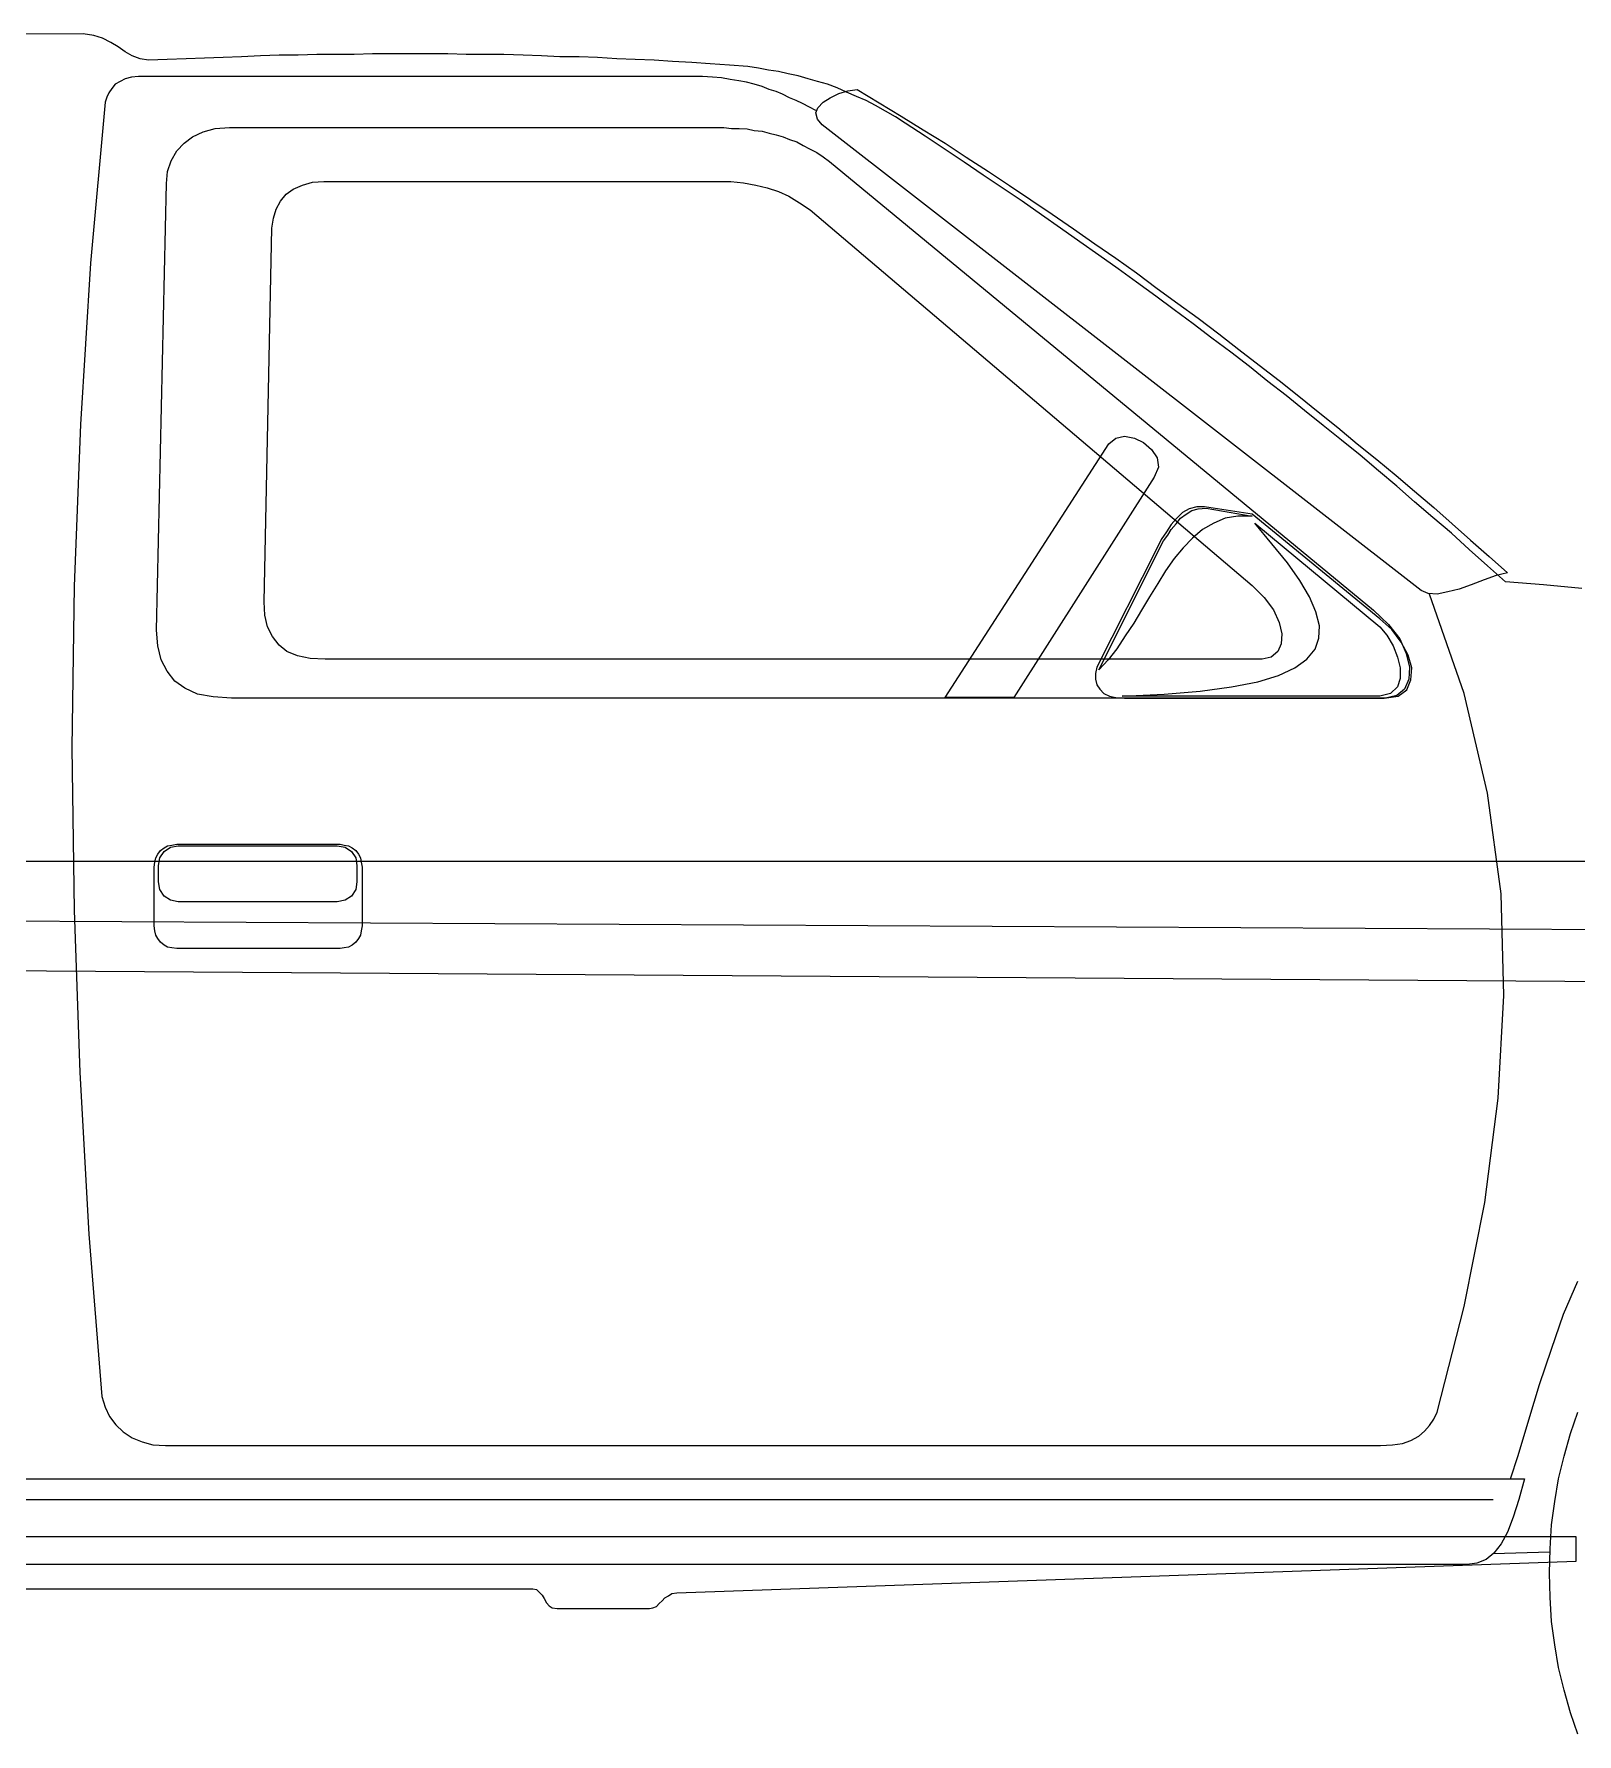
# Model space of a CAD drawing. Extents: x 81.2 to 102.2, y 189 to 198.5.
# Drawn here: x 99.991 to 101.178, y 194.397 to 195.705 of the extents above; entities that cross this region are included whole.
import ezdxf

# ---------------------------------------------------------------- set-up
doc = ezdxf.new("R2010")
doc.units = 0
doc.layers.get('0').update_dxf_attribs({"linetype": 'CONTINUOUS'})

msp = doc.modelspace()

# ---------------------------------------------------------------- linework, layer by layer
for p, q in [((100.0292, 195.7047), (98.7737, 195.7036)), ((100.0374, 195.7036), (100.0292, 195.7047)), ((100.044, 195.7014), (100.0374, 195.7036)), ((100.0505, 195.6981), (100.044, 195.7014)), ((100.056, 195.6948), (100.0505, 195.6981)), ((100.0614, 195.691), (100.056, 195.6948)), ((100.0669, 195.6878), (100.0614, 195.691)), ((100.0729, 195.6856), (100.0669, 195.6878)), ((100.0794, 195.6845), (100.0729, 195.6856)), ((100.0936, 195.685), (100.0794, 195.6845)), ((100.1083, 195.6856), (100.0936, 195.685)), ((100.1225, 195.6861), (100.1083, 195.6856)), ((100.1367, 195.6867), (100.1225, 195.6861)), ((100.1508, 195.6872), (100.1367, 195.6867)), ((100.1656, 195.6878), (100.1508, 195.6872)), ((100.1798, 195.6883), (100.1656, 195.6878)), ((100.1945, 195.6883), (100.1798, 195.6883)), ((100.2087, 195.6889), (100.1945, 195.6883)), ((100.2228, 195.6889), (100.2087, 195.6889)), ((100.2376, 195.6889), (100.2228, 195.6889)), ((100.2517, 195.6894), (100.2376, 195.6889)), ((100.2659, 195.6894), (100.2517, 195.6894)), ((100.2807, 195.6894), (100.2659, 195.6894)), ((100.2948, 195.6894), (100.2807, 195.6894)), ((100.3095, 195.6894), (100.2948, 195.6894)), ((100.3237, 195.6889), (100.3095, 195.6894)), ((100.3385, 195.6889), (100.3237, 195.6889)), ((100.3526, 195.6889), (100.3385, 195.6889)), ((100.3674, 195.6883), (100.3526, 195.6889)), ((100.3816, 195.6878), (100.3674, 195.6883)), ((100.3957, 195.6872), (100.3816, 195.6878)), ((100.4105, 195.6872), (100.3957, 195.6872)), ((100.4246, 195.6867), (100.4105, 195.6872)), ((100.4394, 195.6856), (100.4246, 195.6867)), ((100.4536, 195.685), (100.4394, 195.6856)), ((100.4683, 195.6845), (100.4536, 195.685)), ((100.4824, 195.6834), (100.4683, 195.6845)), ((100.4972, 195.6828), (100.4824, 195.6834)), ((100.5114, 195.6818), (100.4972, 195.6828)), ((100.5261, 195.6807), (100.5114, 195.6818)), ((100.5403, 195.6796), (100.5261, 195.6807)), ((100.0576, 195.6681), (100.0538, 195.666)), ((100.0614, 195.6703), (100.0576, 195.6681)), ((100.0663, 195.6714), (100.0614, 195.6703)), ((100.0718, 195.6719), (100.0663, 195.6714)), ((100.4977, 195.6719), (100.0718, 195.6719)), ((100.5054, 195.6719), (100.4977, 195.6719)), ((100.513, 195.6714), (100.5054, 195.6719)), ((100.5201, 195.6709), (100.513, 195.6714)), ((100.5266, 195.6698), (100.5201, 195.6709)), ((100.5332, 195.6687), (100.5266, 195.6698)), ((100.5392, 195.6676), (100.5332, 195.6687)), ((100.5452, 195.666), (100.5392, 195.6676)), ((100.5484, 195.6785), (100.5403, 195.6796)), ((100.5561, 195.6769), (100.5484, 195.6785)), ((100.5637, 195.6758), (100.5561, 195.6769)), ((100.5713, 195.6741), (100.5637, 195.6758)), ((100.579, 195.6725), (100.5713, 195.6741)), ((100.5866, 195.6703), (100.579, 195.6725)), ((100.5937, 195.6681), (100.5866, 195.6703)), ((100.6014, 195.666), (100.5937, 195.6681)), ((100.0472, 195.6561), (100.0461, 195.6523)), ((100.0489, 195.6594), (100.0472, 195.6561)), ((100.0511, 195.6627), (100.0489, 195.6594)), ((100.0538, 195.666), (100.0511, 195.6627)), ((100.5512, 195.6643), (100.5452, 195.666)), ((100.5566, 195.6621), (100.5512, 195.6643)), ((100.5621, 195.6605), (100.5566, 195.6621)), ((100.567, 195.6583), (100.5621, 195.6605)), ((100.5724, 195.6556), (100.567, 195.6583)), ((100.5774, 195.6534), (100.5724, 195.6556)), ((100.5981, 195.6523), (100.6035, 195.6556)), ((100.609, 195.6632), (100.6014, 195.666)), ((100.6035, 195.6556), (100.6101, 195.6589)), ((100.6161, 195.6599), (100.609, 195.6632)), ((100.6101, 195.6589), (100.6172, 195.661)), ((100.6237, 195.6567), (100.6161, 195.6599)), ((100.6172, 195.661), (100.6243, 195.6621)), ((100.6313, 195.6534), (100.6237, 195.6567)), ((100.6243, 195.6621), (100.6412, 195.6518)), ((100.0461, 195.6523), (100.0347, 195.5285)), ((100.5822, 195.6512), (100.5774, 195.6534)), ((100.5877, 195.6485), (100.5822, 195.6512)), ((100.5926, 195.6458), (100.5877, 195.6485)), ((100.5926, 195.6441), (100.5942, 195.6479)), ((100.5937, 195.6392), (100.5926, 195.6441)), ((100.5942, 195.6479), (100.5981, 195.6523)), ((100.6384, 195.6496), (100.6313, 195.6534)), ((100.6461, 195.6452), (100.6384, 195.6496)), ((100.6412, 195.6518), (100.6581, 195.6414)), ((100.6537, 195.6409), (100.6461, 195.6452)), ((100.6581, 195.6414), (100.675, 195.631)), ((100.1132, 195.6256), (100.1214, 195.6294)), ((100.1214, 195.6294), (100.1307, 195.6321)), ((100.1307, 195.6321), (100.1416, 195.6327)), ((100.1416, 195.6327), (100.5152, 195.6327)), ((100.5152, 195.6327), (100.5217, 195.6327)), ((100.5217, 195.6327), (100.5277, 195.6321)), ((100.5277, 195.6321), (100.5337, 195.6321)), ((100.5337, 195.6321), (100.5397, 195.6316)), ((100.5397, 195.6316), (100.5452, 195.6305)), ((100.5452, 195.6305), (100.5512, 195.63)), ((100.5512, 195.63), (100.5566, 195.6283)), ((100.5566, 195.6283), (100.5621, 195.6272)), ((100.5975, 195.6349), (100.5937, 195.6392)), ((101.0579, 195.2765), (100.5975, 195.6349)), ((100.6613, 195.636), (100.6537, 195.6409)), ((100.6766, 195.6261), (100.6613, 195.636)), ((100.675, 195.631), (100.6919, 195.6207)), ((100.1012, 195.6147), (100.1067, 195.6207)), ((100.1067, 195.6207), (100.1132, 195.6256)), ((100.5621, 195.6272), (100.5675, 195.6256)), ((100.5675, 195.6256), (100.5724, 195.6234)), ((100.5724, 195.6234), (100.5779, 195.6218)), ((100.5779, 195.6218), (100.5828, 195.619)), ((100.5828, 195.619), (100.5877, 195.6163)), ((100.5877, 195.6163), (100.5932, 195.6136)), ((100.6913, 195.6163), (100.6766, 195.6261)), ((100.7066, 195.606), (100.6913, 195.6163)), ((100.6919, 195.6207), (100.7082, 195.6098)), ((100.0941, 195.5989), (100.0969, 195.607)), ((100.0969, 195.607), (100.1012, 195.6147)), ((100.5932, 195.6136), (100.5981, 195.6103)), ((100.5981, 195.6103), (100.603, 195.6065)), ((100.603, 195.6065), (101.0213, 195.2613)), ((100.7213, 195.5961), (100.7066, 195.606)), ((100.7082, 195.6098), (100.7252, 195.5989)), ((100.0854, 195.246), (100.0931, 195.5896)), ((100.0931, 195.5896), (100.0941, 195.5989)), ((100.1977, 195.5885), (100.2054, 195.5907)), ((100.2054, 195.5907), (100.2141, 195.5912)), ((100.2141, 195.5912), (100.5168, 195.5912)), ((100.5168, 195.5912), (100.5272, 195.5912)), ((100.5272, 195.5912), (100.537, 195.5901)), ((100.537, 195.5901), (100.5463, 195.5885)), ((100.7366, 195.5858), (100.7213, 195.5961)), ((100.7252, 195.5989), (100.7415, 195.588)), ((100.1776, 195.57), (100.1808, 195.576)), ((100.1808, 195.576), (100.1852, 195.5814)), ((100.1852, 195.5814), (100.1907, 195.5852)), ((100.1907, 195.5852), (100.1977, 195.5885)), ((100.5463, 195.5885), (100.555, 195.5863)), ((100.555, 195.5863), (100.5637, 195.5836)), ((100.5637, 195.5836), (100.5719, 195.5798)), ((100.5719, 195.5798), (100.5801, 195.5749)), ((100.7513, 195.576), (100.7366, 195.5858)), ((100.7415, 195.588), (100.7579, 195.5771)), ((100.7661, 195.5656), (100.7513, 195.576)), ((100.7579, 195.5771), (100.7742, 195.5661)), ((100.1743, 195.5552), (100.1754, 195.5629)), ((100.1754, 195.5629), (100.1776, 195.57)), ((100.5801, 195.5749), (100.5883, 195.5694)), ((100.5883, 195.5694), (100.928, 195.2804)), ((100.7808, 195.5552), (100.7661, 195.5656)), ((100.7742, 195.5661), (100.7906, 195.5547)), ((100.1683, 195.2678), (100.1743, 195.5552)), ((100.7955, 195.5449), (100.7808, 195.5552)), ((100.7906, 195.5547), (100.807, 195.5432)), ((100.8102, 195.5345), (100.7955, 195.5449)), ((100.807, 195.5432), (100.8233, 195.5323)), ((100.0347, 195.5285), (100.0271, 195.4042)), ((100.825, 195.5241), (100.8102, 195.5345)), ((100.8233, 195.5323), (100.8392, 195.5209)), ((100.8392, 195.5138), (100.825, 195.5241)), ((100.8392, 195.5209), (100.855, 195.5089)), ((100.8539, 195.5029), (100.8392, 195.5138)), ((100.868, 195.4925), (100.8539, 195.5029)), ((100.855, 195.5089), (100.8708, 195.4974)), ((100.8708, 195.4974), (100.8866, 195.486)), ((100.8828, 195.4816), (100.868, 195.4925)), ((100.8866, 195.486), (100.9024, 195.474)), ((100.897, 195.4707), (100.8828, 195.4816)), ((100.9024, 195.474), (100.9177, 195.462)), ((100.9117, 195.4598), (100.897, 195.4707)), ((100.9259, 195.4489), (100.9117, 195.4598)), ((100.9177, 195.462), (100.9335, 195.45)), ((100.94, 195.4374), (100.9259, 195.4489)), ((100.9335, 195.45), (100.9488, 195.438)), ((100.9542, 195.4265), (100.94, 195.4374)), ((100.9488, 195.438), (100.964, 195.426)), ((100.9684, 195.4151), (100.9542, 195.4265)), ((100.964, 195.426), (100.9788, 195.414)), ((100.9826, 195.4036), (100.9684, 195.4151)), ((100.9788, 195.414), (100.994, 195.402)), ((100.0271, 195.4042), (100.0221, 195.2798)), ((100.8179, 195.3894), (100.8233, 195.3938)), ((100.8233, 195.3938), (100.8299, 195.3954)), ((100.8299, 195.3954), (100.8375, 195.3938)), ((100.8375, 195.3938), (100.8446, 195.3905)), ((100.9968, 195.3922), (100.9826, 195.4036)), ((100.994, 195.402), (101.0088, 195.3894)), ((100.6919, 195.1942), (100.8179, 195.3894)), ((100.8446, 195.3905), (100.8506, 195.3851)), ((100.8506, 195.3851), (100.855, 195.3785)), ((101.011, 195.3807), (100.9968, 195.3922)), ((101.0088, 195.3894), (101.024, 195.3774)), ((101.0251, 195.3687), (101.011, 195.3807)), ((100.856, 195.3714), (100.8528, 195.3638)), ((100.855, 195.3785), (100.856, 195.3714)), ((101.024, 195.3774), (101.0388, 195.3649)), ((101.0393, 195.3567), (101.0251, 195.3687)), ((100.8528, 195.3638), (100.7448, 195.1942)), ((101.0388, 195.3649), (101.0529, 195.3529)), ((101.0529, 195.3447), (101.0393, 195.3567)), ((100.8855, 195.3409), (100.8795, 195.3393)), ((100.8915, 195.3409), (100.8855, 195.3409)), ((100.928, 195.3354), (100.8915, 195.3409)), ((101.0529, 195.3529), (101.0677, 195.3403)), ((101.0671, 195.3327), (101.0529, 195.3447)), ((100.8702, 195.3322), (100.8659, 195.3273)), ((100.8659, 195.3234), (100.8697, 195.3278)), ((100.8697, 195.3278), (100.873, 195.3322)), ((100.8746, 195.3365), (100.8702, 195.3322)), ((100.873, 195.3322), (100.8773, 195.3354)), ((100.8795, 195.3393), (100.8746, 195.3365)), ((100.8773, 195.3354), (100.8817, 195.3382)), ((100.8817, 195.3382), (100.8866, 195.3393)), ((100.8866, 195.3393), (100.8926, 195.3398)), ((100.8986, 195.3283), (100.8899, 195.3234)), ((100.8926, 195.3398), (100.928, 195.3338)), ((100.9073, 195.3322), (100.8986, 195.3283)), ((100.9171, 195.3338), (100.9073, 195.3322)), ((100.928, 195.3338), (100.9171, 195.3338)), ((101.0262, 195.2547), (100.928, 195.3354)), ((100.9433, 195.3125), (100.9302, 195.3283)), ((100.9302, 195.3283), (101.0262, 195.2487)), ((101.0813, 195.3207), (101.0671, 195.3327)), ((101.0677, 195.3403), (101.0818, 195.3278)), ((101.0818, 195.3278), (101.096, 195.3153)), ((100.8102, 195.2154), (100.8599, 195.3147)), ((100.8582, 195.3158), (100.855, 195.3093)), ((100.8621, 195.3218), (100.8582, 195.3158)), ((100.8599, 195.3147), (100.8631, 195.3191)), ((100.8659, 195.3273), (100.8621, 195.3218)), ((100.8631, 195.3191), (100.8659, 195.3234)), ((100.8822, 195.3169), (100.8751, 195.3093)), ((100.8899, 195.3234), (100.8822, 195.3169)), ((101.0949, 195.3082), (101.0813, 195.3207)), ((101.096, 195.3153), (101.1102, 195.3027)), ((100.855, 195.3093), (100.8086, 195.2176)), ((100.8751, 195.3093), (100.868, 195.3011)), ((100.9553, 195.2978), (100.9433, 195.3125)), ((101.1091, 195.2956), (101.0949, 195.3082)), ((101.1102, 195.3027), (101.1244, 195.2902)), ((100.8615, 195.2918), (100.8555, 195.282)), ((100.868, 195.3011), (100.8615, 195.2918)), ((100.9646, 195.2842), (100.9553, 195.2978)), ((101.1228, 195.2831), (101.1091, 195.2956)), ((101.1244, 195.2902), (101.1157, 195.288)), ((100.0221, 195.2798), (100.0205, 195.1555)), ((100.8555, 195.282), (100.849, 195.2716)), ((100.928, 195.2804), (100.9373, 195.2711)), ((100.9722, 195.2716), (100.9646, 195.2842)), ((101.0633, 195.2743), (101.0579, 195.2765)), ((101.0786, 195.2754), (101.0704, 195.2738)), ((101.0873, 195.2776), (101.0786, 195.2754)), ((101.0966, 195.2809), (101.0873, 195.2776)), ((101.1064, 195.2847), (101.0966, 195.2809)), ((101.1157, 195.288), (101.1064, 195.2847)), ((101.1522, 195.2809), (101.1228, 195.2831)), ((101.1817, 195.2782), (101.1522, 195.2809)), ((100.1689, 195.2575), (100.1683, 195.2678)), ((100.849, 195.2716), (100.843, 195.2613)), ((100.9373, 195.2711), (100.9444, 195.2618)), ((100.9771, 195.2602), (100.9722, 195.2716)), ((101.0704, 195.2738), (101.0633, 195.2743)), ((101.0911, 195.1974), (101.0644, 195.2738)), ((100.171, 195.2487), (100.1689, 195.2575)), ((100.837, 195.2514), (100.8304, 195.2416)), ((100.843, 195.2613), (100.837, 195.2514)), ((100.9444, 195.2618), (100.9488, 195.252)), ((100.9488, 195.252), (100.951, 195.2433)), ((100.9798, 195.2493), (100.9771, 195.2602)), ((100.9793, 195.24), (100.9798, 195.2493)), ((101.0213, 195.2613), (101.0328, 195.2503)), ((101.0355, 195.2465), (101.0262, 195.2547)), ((101.0328, 195.2503), (101.0415, 195.2394)), ((100.0865, 195.234), (100.0854, 195.246)), ((100.1748, 195.2411), (100.171, 195.2487)), ((100.1798, 195.2345), (100.1748, 195.2411)), ((100.8304, 195.2416), (100.8239, 195.2318)), ((100.951, 195.2433), (100.9504, 195.2356)), ((100.9766, 195.2313), (100.9793, 195.24)), ((101.0262, 195.2487), (101.0317, 195.2422)), ((101.0317, 195.2422), (101.0366, 195.234)), ((101.0426, 195.2367), (101.0355, 195.2465)), ((101.0415, 195.2394), (101.0464, 195.228)), ((101.048, 195.2269), (101.0426, 195.2367)), ((100.0892, 195.2231), (100.0865, 195.234)), ((100.0936, 195.2144), (100.0892, 195.2231)), ((100.1857, 195.2296), (100.1798, 195.2345)), ((100.1939, 195.2264), (100.1857, 195.2296)), ((100.2038, 195.2242), (100.1939, 195.2264)), ((100.2152, 195.2236), (100.2038, 195.2242)), ((100.9357, 195.2236), (100.2152, 195.2236)), ((100.8173, 195.2231), (100.8102, 195.2154)), ((100.8239, 195.2318), (100.8173, 195.2231)), ((100.9428, 195.2253), (100.9357, 195.2236)), ((100.9477, 195.2296), (100.9428, 195.2253)), ((100.9504, 195.2356), (100.9477, 195.2296)), ((100.9608, 195.2171), (100.97, 195.2236)), ((100.97, 195.2236), (100.9766, 195.2313)), ((101.0366, 195.234), (101.0398, 195.2253)), ((101.0398, 195.2253), (101.042, 195.2171)), ((101.0464, 195.228), (101.0491, 195.2176)), ((101.0508, 195.2171), (101.048, 195.2269)), ((100.0996, 195.2067), (100.0936, 195.2144)), ((100.8086, 195.2176), (100.8075, 195.2127)), ((100.8075, 195.2127), (100.8075, 195.2084)), ((100.9324, 195.2062), (100.9482, 195.2111)), ((100.9482, 195.2111), (100.9608, 195.2171)), ((101.042, 195.2171), (101.042, 195.2089)), ((101.0491, 195.2176), (101.0486, 195.2084)), ((101.0502, 195.2078), (101.0508, 195.2171)), ((100.1072, 195.2013), (100.0996, 195.2067)), ((100.117, 195.1969), (100.1072, 195.2013)), ((100.129, 195.1947), (100.117, 195.1969)), ((100.8075, 195.2084), (100.8086, 195.204)), ((100.8086, 195.204), (100.8108, 195.2007)), ((100.8108, 195.2007), (100.8141, 195.1974)), ((100.8141, 195.1974), (100.8184, 195.1953)), ((100.8282, 195.1953), (100.8604, 195.1969)), ((100.8604, 195.1969), (100.8882, 195.1991)), ((100.8882, 195.1991), (100.9122, 195.2024)), ((100.9122, 195.2024), (100.9324, 195.2062)), ((101.0344, 195.1974), (101.0262, 195.1953)), ((101.0398, 195.2024), (101.0344, 195.1974)), ((101.0453, 195.2007), (101.0393, 195.1958)), ((101.042, 195.2089), (101.0398, 195.2024)), ((101.0404, 195.1953), (101.0469, 195.2002)), ((101.0486, 195.2084), (101.0453, 195.2007)), ((101.0469, 195.2002), (101.0502, 195.2078)), ((101.1091, 195.1206), (101.0911, 195.1974)), ((100.1432, 195.1936), (100.129, 195.1947)), ((101.0306, 195.1936), (100.1432, 195.1936)), ((100.7448, 195.1942), (100.6919, 195.1942)), ((100.8184, 195.1953), (100.8233, 195.1942)), ((100.8233, 195.1942), (100.8299, 195.1936)), ((101.0262, 195.1953), (100.8282, 195.1953)), ((100.8299, 195.1936), (101.0295, 195.1936)), ((101.0295, 195.1936), (101.0404, 195.1953)), ((101.0393, 195.1958), (101.0306, 195.1936)), ((100.0205, 195.1555), (100.0221, 195.0306)), ((101.1195, 195.0431), (101.1091, 195.1206)), ((100.0914, 195.0785), (100.0941, 195.0802)), ((100.0914, 195.0758), (100.0963, 195.0791)), ((100.0941, 195.0802), (100.0974, 195.0807)), ((100.0963, 195.0791), (100.1023, 195.0802)), ((100.0974, 195.0807), (100.1012, 195.0813)), ((100.1012, 195.0813), (100.2267, 195.0813)), ((100.1023, 195.0802), (100.2245, 195.0802)), ((100.2245, 195.0802), (100.2305, 195.0791)), ((100.2267, 195.0813), (100.2299, 195.0807)), ((100.2299, 195.0807), (100.2332, 195.0802)), ((100.2305, 195.0791), (100.2354, 195.0758)), ((100.2332, 195.0802), (100.2359, 195.0785)), ((99.5542, 195.0682), (102.1023, 195.0682)), ((100.0838, 195.0638), (100.0843, 195.0676)), ((100.0843, 195.0676), (100.0849, 195.0709)), ((100.0849, 195.0709), (100.0865, 195.0736)), ((100.0865, 195.0736), (100.0887, 195.0764)), ((100.0871, 195.0649), (100.0881, 195.0709)), ((100.0881, 195.0709), (100.0914, 195.0758)), ((100.0887, 195.0764), (100.0914, 195.0785)), ((100.2354, 195.0758), (100.2387, 195.0709)), ((100.2359, 195.0785), (100.2387, 195.0764)), ((100.2387, 195.0764), (100.2408, 195.0736)), ((100.2387, 195.0709), (100.2397, 195.0649)), ((100.2408, 195.0736), (100.2425, 195.0709)), ((100.2425, 195.0709), (100.243, 195.0676)), ((100.243, 195.0676), (100.2436, 195.0638)), ((100.0838, 195.0186), (100.0838, 195.0638)), ((100.0871, 195.0524), (100.0871, 195.0649)), ((100.2397, 195.0649), (100.2397, 195.0524)), ((100.2436, 195.0638), (100.2436, 195.0186)), ((100.0881, 195.0464), (100.0871, 195.0524)), ((100.0914, 195.0415), (100.0881, 195.0464)), ((100.0963, 195.0382), (100.0914, 195.0415)), ((100.2354, 195.0415), (100.2305, 195.0382)), ((100.2387, 195.0464), (100.2354, 195.0415)), ((100.2397, 195.0524), (100.2387, 195.0464)), ((101.1217, 194.9651), (101.1195, 195.0431)), ((98.7792, 195.0286), (102.1105, 195.0109)), ((100.0221, 195.0306), (100.0265, 194.9057)), ((100.1023, 195.0371), (100.0963, 195.0382)), ((100.2245, 195.0371), (100.1023, 195.0371)), ((100.2305, 195.0382), (100.2245, 195.0371)), ((100.0843, 195.0147), (100.0838, 195.0186)), ((100.0849, 195.0115), (100.0843, 195.0147)), ((100.243, 195.0147), (100.2425, 195.0115)), ((100.2436, 195.0186), (100.243, 195.0147)), ((100.0865, 195.0087), (100.0849, 195.0115)), ((100.0887, 195.006), (100.0865, 195.0087)), ((100.0914, 195.0038), (100.0887, 195.006)), ((100.0941, 195.0022), (100.0914, 195.0038)), ((100.0974, 195.0016), (100.0941, 195.0022)), ((100.1012, 195.0011), (100.0974, 195.0016)), ((100.2267, 195.0011), (100.1012, 195.0011)), ((100.2299, 195.0016), (100.2267, 195.0011)), ((100.2332, 195.0022), (100.2299, 195.0016)), ((100.2359, 195.0038), (100.2332, 195.0022)), ((100.2387, 195.006), (100.2359, 195.0038)), ((100.2408, 195.0087), (100.2387, 195.006)), ((100.2425, 195.0115), (100.2408, 195.0087)), ((102.0467, 194.9699), (98.7792, 194.9919)), ((101.1173, 194.886), (101.1217, 194.9651)), ((100.0265, 194.9057), (100.0336, 194.7813)), ((101.1069, 194.8058), (101.1173, 194.886)), ((101.0911, 194.7257), (101.1069, 194.8058)), ((100.0336, 194.7813), (100.0434, 194.6564)), ((101.1675, 194.7197), (101.1784, 194.7453)), ((101.0704, 194.6444), (101.0911, 194.7257)), ((101.1582, 194.6929), (101.1675, 194.7197)), ((101.1489, 194.6657), (101.1582, 194.6929)), ((101.1407, 194.6384), (101.1489, 194.6657)), ((100.0434, 194.6564), (100.0461, 194.6483)), ((100.0461, 194.6483), (100.0494, 194.6412)), ((100.0494, 194.6412), (100.0543, 194.6346)), ((100.0543, 194.6346), (100.0598, 194.6292)), ((101.0644, 194.6341), (101.0677, 194.639)), ((101.0677, 194.639), (101.0704, 194.6444)), ((101.1326, 194.6112), (101.1407, 194.6384)), ((101.1729, 194.6281), (101.1784, 194.6444)), ((100.0598, 194.6292), (100.0669, 194.6248)), ((100.0669, 194.6248), (100.0745, 194.6215)), ((100.0745, 194.6215), (100.0827, 194.6193)), ((101.0437, 194.6204), (101.0502, 194.6226)), ((101.0502, 194.6226), (101.0562, 194.6259)), ((101.0562, 194.6259), (101.0606, 194.6297)), ((101.0606, 194.6297), (101.0644, 194.6341)), ((101.168, 194.6106), (101.1729, 194.6281)), ((100.0827, 194.6193), (100.0925, 194.6188)), ((100.0925, 194.6188), (101.0268, 194.6188)), ((101.0268, 194.6188), (101.036, 194.6193)), ((101.036, 194.6193), (101.0437, 194.6204)), ((101.1266, 194.5932), (101.1326, 194.6112)), ((101.1637, 194.5932), (101.168, 194.6106)), ((99.522, 194.5932), (101.1375, 194.5932)), ((101.1375, 194.5932), (101.1331, 194.5773)), ((101.1609, 194.5757), (101.1637, 194.5932)), ((99.5427, 194.5773), (101.1135, 194.5773)), ((101.1331, 194.5773), (101.1287, 194.5637)), ((101.1582, 194.5577), (101.1609, 194.5757)), ((101.1287, 194.5637), (101.1244, 194.5522)), ((101.1571, 194.5392), (101.1582, 194.5577)), ((101.1773, 194.5485), (99.4686, 194.5485)), ((101.1195, 194.543), (101.114, 194.5359)), ((101.1244, 194.5522), (101.1195, 194.543)), ((101.1773, 194.5299), (101.1773, 194.5485)), ((100.4857, 194.5054), (101.1773, 194.5299)), ((101.108, 194.531), (101.1009, 194.5283)), ((101.114, 194.5359), (101.108, 194.531)), ((101.157, 194.5366), (101.1135, 194.5354)), ((101.1135, 194.5354), (101.1135, 194.5354)), ((101.1566, 194.5206), (101.1571, 194.5392)), ((101.0933, 194.5272), (99.5809, 194.5272)), ((101.1009, 194.5283), (101.0933, 194.5272)), ((101.1571, 194.5021), (101.1566, 194.5206)), ((99.834, 194.5086), (100.375, 194.5086)), ((100.375, 194.5086), (100.3777, 194.5081)), ((100.3777, 194.5081), (100.3799, 194.5059)), ((100.3799, 194.5059), (100.3821, 194.5037)), ((100.3821, 194.5037), (100.3837, 194.501)), ((100.4792, 194.5032), (100.4819, 194.5048)), ((100.4819, 194.5048), (100.4857, 194.5054)), ((100.3837, 194.501), (100.3854, 194.4977)), ((100.3854, 194.4977), (100.3875, 194.4955)), ((100.3875, 194.4955), (100.3897, 194.4939)), ((100.3897, 194.4939), (100.3936, 194.4934)), ((100.3936, 194.4934), (100.4645, 194.4934)), ((100.4645, 194.4934), (100.4672, 194.4939)), ((100.4672, 194.4939), (100.4699, 194.495)), ((100.4699, 194.495), (100.4721, 194.4972)), ((100.4721, 194.4972), (100.4743, 194.4994)), ((100.4743, 194.4994), (100.4765, 194.5015)), ((100.4765, 194.5015), (100.4792, 194.5032)), ((101.1582, 194.4835), (101.1571, 194.5021)), ((101.1609, 194.4655), (101.1582, 194.4835)), ((101.1637, 194.4481), (101.1609, 194.4655)), ((101.168, 194.4306), (101.1637, 194.4481)), ((101.1729, 194.4132), (101.168, 194.4306)), ((101.1784, 194.3968), (101.1729, 194.4132))]:
    msp.add_line(p, q)

doc.saveas('drawing.dxf')
